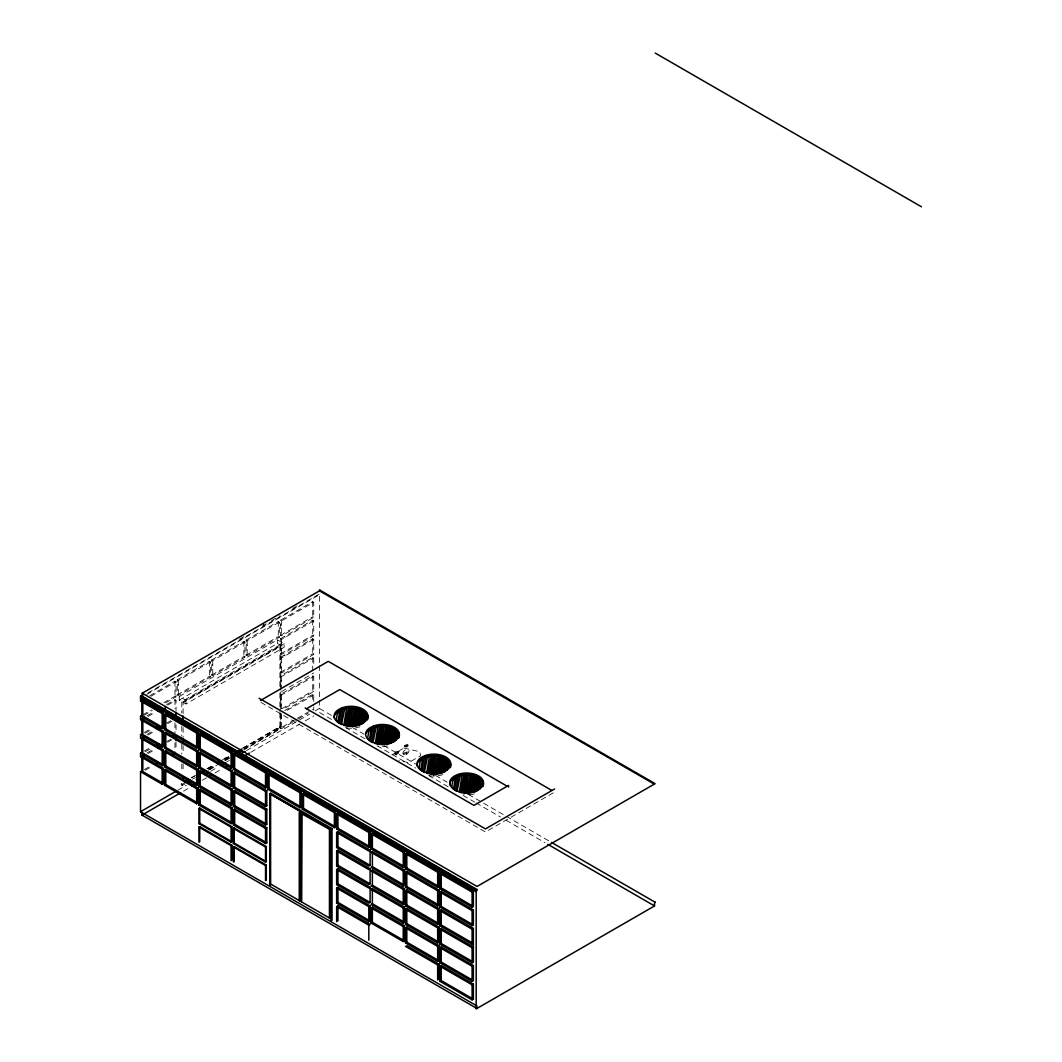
<?xml version="1.0" encoding="UTF-8"?>
<svg xmlns="http://www.w3.org/2000/svg" width="1062" height="1062" viewBox="0 0 1062 1062"><rect width="100%" height="100%" fill="white"/><g stroke="black" fill="none" stroke-linecap="round" stroke-linejoin="round"><path stroke-width="0.75" stroke-dasharray="5 3.75" d="M405.312 749.865C398.157 755.507 408.989 757.817 409.282 748.962M182.571 784.924C181.164 787.181 180.739 781.26 181.788 784.473L182.624 784.951M280.793 715.005L280.633 728.625L244.937 749.281M406.627 754.1L405.817 752.427L403.241 753.343M403.321 754.657C410.556 752.812 405.379 749.4 403.839 753.701M406.547 752.799L407.065 751.843M243.742 749.599L280.793 728.28L279.412 726.846L280.514 728.744M239.574 639.085L245.322 635.78M262.54 625.837L266.124 623.766M271.553 620.633L280.01 615.748M292.687 608.42L298.329 605.167M147.963 692.955L319.463 593.937M146.715 694.402L319.463 594.627L319.463 663.909M149.822 695.703L174.978 681.167L176.04 681.777L176.04 696.845L164.862 703.309M177.261 679.853L209.413 661.294L210.462 661.905L210.462 676.972L178.31 695.53L177.261 694.92L177.261 679.853L178.31 680.463L210.462 661.905M211.683 659.98L243.848 641.421L244.897 642.019L244.897 657.086L212.745 675.658L211.683 675.047L211.683 659.98L212.745 660.591L244.897 642.019M246.118 640.094L278.271 621.535L279.333 622.146L279.333 637.213L247.167 655.772L246.118 655.174L246.118 640.094L247.167 640.705L313.755 602.273L313.755 617.341L281.603 635.899L280.554 635.288L280.554 620.221L312.706 601.663L313.755 602.273M150.87 696.3L176.04 681.777M142.826 714.806L151.216 709.96M163.8 702.699L174.978 696.234L176.04 696.845M177.261 694.92L209.413 676.361L210.462 676.972M211.683 675.047L243.848 656.489L244.897 657.086M246.118 655.174L278.271 636.603L279.333 637.213M280.554 635.288L312.706 616.73L313.755 617.341M143.888 715.416L152.278 710.571M179.266 696.513L277.434 639.828L284.165 643.718L284.165 647.302L185.983 703.987L179.266 700.11L179.266 696.513L185.983 700.402L284.165 643.718M147.021 715.854L154.017 711.819M166.601 704.557L174.978 699.712L176.04 700.323L176.04 710.863M280.554 638.766L312.706 620.195L313.755 620.805L313.755 635.872L281.603 654.444L280.554 653.834L280.554 638.766L281.603 639.377L313.755 620.805M148.083 716.465L155.065 712.429M167.65 705.155L176.04 700.323M179.266 700.11L277.434 643.426L284.165 647.302M279.97 644.886L181.788 701.57L181.788 713.053M182.624 702.048L280.793 645.364L280.793 690.141M144.233 732.528L151.216 728.492M280.554 653.834L312.706 635.275L313.755 635.872M145.282 733.138L152.278 729.103M147.021 734.386L154.017 730.351M166.601 723.089L170.796 720.673M280.554 657.298L312.706 638.74L313.755 639.351L313.755 654.418L281.603 672.976L280.554 672.365L280.554 657.298L281.603 657.909L313.755 639.351M148.083 734.997L155.065 730.961M167.65 723.7L171.845 721.284M144.233 751.073L151.216 747.037M280.554 672.365L312.706 653.807L313.755 654.418M145.282 751.684L152.278 747.648M147.021 752.931L154.017 748.896M166.601 741.634L170.796 739.205M280.554 689.411L280.554 675.844L312.706 657.285L313.755 657.896L313.755 666.936M148.083 753.542L155.065 749.506M167.65 742.245L171.845 739.816M280.554 675.844L281.603 676.454L313.755 657.896M144.233 769.618L151.216 765.583M145.282 770.229L152.278 766.193M281.603 691.521L313.755 672.963M280.554 709.456L280.554 694.389L312.706 675.817L313.755 676.428L313.755 691.495L282.996 709.257M280.554 694.389L281.603 694.986L313.755 676.428M281.948 708.646L312.706 690.884L313.755 691.495M284.735 710.505L312.706 694.362L313.755 694.973L313.755 705.513M287.191 710.305L313.755 694.973M191.2 777.769L195.461 775.313M206.851 768.742L213.966 764.627M222.502 759.702L229.618 755.586M242.415 748.206L279.412 726.846M191.744 777.822L194.598 776.189M207.395 768.795L214.511 764.68M224.467 758.932L230.162 755.653M242.972 748.259L279.97 726.899M181.788 784.473L184.629 782.827M208.723 768.994L215.931 764.759M224.374 759.954L230.162 756.542M244.313 748.444L279.97 727.789L280.74 728.24M280.554 712.921L280.554 727.988L295.926 719.12M297.32 718.31L312.706 709.429L313.755 710.04L313.755 707.026M192.527 779.176L195.421 777.557M208.179 770.136L216.767 765.237M225.25 760.286L229.578 757.843M182.332 785.429L185.186 783.783M209.373 769.817L216.489 765.715M225.025 760.777L229.286 758.321M280.554 727.988L281.603 728.598L296.975 719.717M298.382 718.921L308.166 713.266M177.766 790.261L186.354 785.256M210.688 771.251L217.883 767.069M226.432 762.171L229.339 760.445M246.53 750.515L298.276 720.686M299.537 719.917L309.56 714.129M315.228 710.903L319.596 708.341M183.527 791.124L190.682 786.982M202.152 780.371L206.44 777.888M215.042 772.924L222.197 768.795M250.844 752.254L299.537 724.138M305.272 720.832L313.861 715.868M391.838 754.976L402.578 748.776M553.236 792.849L485.44 831.997L260.522 702.141M395.489 754.843C406.242 746.121 387.258 756.861 398.223 753.077L397.984 751.299L396.803 751.007L395.157 752.334L394.931 754.285L397.122 755.281L396.776 752.772L399.272 751.498L397.653 751.073M468.223 794.084L469.338 793.964M433.123 775.22L434.464 775.3M463.125 793.964L464.519 794.031M397.878 751.418L395.396 752.44L396.06 754.67M395.714 754.578L397.984 753.582L397.533 751.325M403.932 748.006L419.809 751.763L420.618 755.719L408.525 762.702L398.993 760.445M280.554 620.221L281.603 620.832L281.603 635.899M280.554 624.761L281.603 625.372M284.098 636.709L285.16 637.319M280.554 643.293L281.603 643.904M284.098 655.254L285.16 655.865M280.554 661.838L281.603 662.449M246.118 644.634L247.167 645.245M280.554 680.37L281.603 680.981M319.529 708.54L332.472 715.947M352.518 727.576L363.974 734.134M384.019 745.697L415.627 764.003M435.566 775.459L447.182 782.216M468.501 794.469L550.461 841.808M319.596 712.562L332.512 720.023M345.429 727.483L365.527 739.086M377.01 745.71L415.76 768.091M428.676 775.539L448.775 787.141M463.125 795.438L474.608 802.062M476.041 802.885L500.441 816.983M506.189 820.289L544.939 842.67M280.554 698.915L281.603 699.526M211.683 664.507L212.745 665.117M280.554 717.461L281.603 718.071M177.261 684.393L178.31 685.003M319.463 665.569L319.463 698.557M319.463 700.203L319.463 708.46M312.706 601.663L312.706 616.73M312.706 620.195L312.706 635.275M312.706 638.74L312.706 653.807M312.706 657.285L312.706 670.839M312.706 675.817L312.706 690.884M312.706 694.362L312.706 701.889M281.603 639.377L281.603 654.444M281.603 657.909L281.603 672.976M281.603 676.454L281.603 688.508M281.603 694.986L281.603 710.066M281.603 713.531L281.603 728.598M280.793 691.8L280.793 708.381M279.89 686.49L279.89 646.731L183.102 702.606L183.102 714.208M279.89 693.114L279.89 711.341M279.89 713L279.89 727.908M278.271 621.535L278.271 636.603M277.434 639.828L277.434 643.426M263.389 623.235L263.389 626.314M247.167 640.705L247.167 655.772M243.848 641.421L243.848 656.489M212.745 660.591L212.745 675.658M209.413 661.294L209.413 676.361M185.983 700.402L185.983 703.987M183.102 727.457L183.102 737.4M183.102 745.683L183.102 753.967M183.102 763.91L183.102 772.193M181.788 726.169L181.788 736.006M181.788 744.21L181.788 754.06M181.788 763.897L181.788 772.101M178.31 680.463L178.31 695.53M176.04 724.881L176.04 730.908M176.04 741.913L176.04 749.453M174.978 681.167L174.978 696.234M174.978 699.712L174.978 708.752M174.978 722.771L174.978 733.324M174.978 742.816L174.978 751.856M470.147 793.845A16.886 9.744 0 0 1 467.214 794.057M360.031 726.766A16.886 9.744 0 0 1 344.486 727.483M387.471 745.975A16.886 9.744 0 0 1 378.736 746.161M442.867 774.583A16.886 9.744 0 0 1 427.322 775.313M474.289 793.885A16.886 9.744 0 0 1 468.687 794.88"/><path stroke-width="1.5" d="M339.043 723.182L341.061 710.836L342.8 710L340.477 724.178M421.88 771.012L423.897 758.653L425.636 757.83L423.313 772.008M343.783 725.532L346.491 709.018L344.553 709.535L341.499 724.603M371.116 729.647L369.337 740.533L367.638 738.395L368.766 731.559L371.116 729.647L371.116 730.55M375.231 743.692L377.939 727.178L376.001 727.696L372.948 742.763M426.619 773.362L429.327 756.848L427.389 757.365L424.335 772.432M459.328 792.252L462.023 775.725L460.085 776.242L457.045 791.309M344.951 725.784L348.256 708.845L349.796 708.699L346.292 726.076M376.399 743.944L379.705 727.005L381.245 726.859L377.74 744.236M427.787 773.614L431.092 756.675L432.646 756.529L429.128 773.906M347.579 726.355L351.336 708.686L352.849 708.766L348.973 726.435M379.028 744.515L382.785 726.833L384.298 726.912L380.422 744.581M430.429 774.185L434.172 756.502L435.685 756.582L431.809 774.251M463.125 793.062L466.882 775.393L468.382 775.472L464.519 793.141M350.287 726.501L354.535 708.858L355.823 709.137L351.628 726.581M433.123 774.331L437.371 756.675L438.659 756.954L434.464 774.397M465.833 793.208L470.068 775.565L471.369 775.844L467.174 793.287M352.677 726.474L357.164 709.416L358.332 709.668L353.792 726.368M384.125 744.635L388.612 727.576L389.781 727.828L385.24 744.515M435.513 774.304L440 757.246L441.168 757.498L436.641 774.185M468.223 793.181L472.696 776.123L473.878 776.375L469.338 793.075M354.867 726.262L359.221 710.027L360.456 710.544L356.102 726.063M386.316 744.409L390.67 728.187L391.905 728.705L387.55 744.21M437.703 774.092L442.057 757.856L443.305 758.374L438.951 773.879M470.413 792.969L474.754 776.747L476.002 777.251L471.647 792.77M472.643 792.504L477.183 777.742L478.418 778.592L473.718 792.225M359.314 725.213L363.708 712.469L364.571 713.266L360.456 724.669M390.763 743.36L395.157 730.629L396.02 731.413L391.905 742.829M442.164 773.03L446.544 760.299L447.407 761.096L443.292 772.499M361.545 724.151L365.275 714.155L365.925 714.965L362.447 723.713M444.381 771.981L448.111 761.985L448.761 762.795L445.283 771.543M176.332 791.044L140.516 811.726L141.883 812.51L141.989 815.098L476.931 1008.475L476.931 1006.272A1.5 0.863 -60 0 0 476.188 1005.528L140.516 811.726L140.556 771.742L162.181 784.221L163.455 783.477L163.455 768.41L162.181 769.153L140.556 756.662L140.556 753.197L162.181 765.675L163.455 764.945L163.455 749.878L162.181 750.608L140.556 738.13L140.556 734.652L162.181 747.144L163.455 746.4L163.455 731.333L162.181 732.063L140.556 719.585L140.556 716.12L162.181 728.598L163.455 727.855L163.455 712.788L162.181 713.531L140.556 701.053L140.556 696.26L476.188 890.036L476.188 1008.9L654.524 905.939L654.524 903.735A1.5 0.863 -60 0 1 655.161 902.235L655.267 902.142M458.253 879.296L476.931 890.089A3.093 1.779 -60 0 1 476.188 891.695L140.556 697.92A3.451 2.814 0 0 0 142.069 696.752A2.376 1.938 0 0 0 142.242 696.26L142.242 693.181L320.312 590.379M140.556 696.26L143.423 694.601M140.556 701.053L141.83 700.309L163.455 712.788M140.556 716.12L141.83 715.376L163.455 727.855M155.065 708.951L157.866 707.345M140.556 719.585L141.83 718.855L163.455 731.333M156.818 710.199L159.605 708.593M157.866 710.81L160.667 709.19M164.517 714.527L165.791 713.783L197.944 732.342L197.944 747.409L196.669 748.152L164.517 729.594L164.517 714.527L196.669 733.085L197.944 732.342M140.556 734.652L141.83 733.922L163.455 746.4M155.065 727.497L157.866 725.877M171.845 717.806L176.04 715.39L176.04 712.376M140.556 738.13L141.83 737.386L163.455 749.878M156.818 728.744L159.605 727.125M162.406 725.519L165.194 723.899M157.866 729.355L164.862 725.319M164.517 729.594L165.791 728.851L197.944 747.409M164.517 733.059L165.791 732.329L197.944 750.887L197.944 765.954L196.669 766.698L164.517 748.126L164.517 733.059L196.669 751.617L197.944 750.887M140.556 753.197L141.83 752.454L163.455 764.945M155.065 746.028L159.26 743.612M171.845 736.351L174.646 734.731M140.556 756.662L141.83 755.932L163.455 768.41M156.818 747.276L165.194 742.444M157.866 747.887L160.667 746.281M164.517 748.126L165.791 747.396L197.944 765.954M164.517 751.604L165.791 750.861L197.944 769.432L197.944 784.499L196.669 785.23L164.517 766.671L164.517 751.604L196.669 770.162L197.944 769.432M198.939 734.4L200.227 733.656L232.379 752.228L232.379 767.295L231.091 768.025L198.939 749.467L198.939 734.4L231.091 752.958L232.379 752.228M260.469 700.508L328.277 661.36L551.762 790.393M140.556 771.742L141.83 770.999L163.455 783.477M155.065 764.574L157.866 762.954M171.845 754.883L174.646 753.277M164.517 766.671L165.791 765.928L197.944 784.499M198.939 749.467L200.227 748.723L232.379 767.295M164.517 770.136L165.791 769.406L197.944 787.964L197.944 803.031L196.669 803.775L164.517 785.203L164.517 770.136L196.669 788.708L197.944 787.964M198.939 752.931L200.227 752.201L232.379 770.76L232.379 785.827L231.091 786.57L198.939 768.012L198.939 752.931L231.091 771.503L232.379 770.76M164.517 785.203L165.791 784.473L197.944 803.031M198.939 768.012L200.227 767.268L232.379 785.827M306.48 708.766L339.747 689.557L507.132 786.199M198.939 771.477L200.227 770.746L232.379 789.305L232.379 804.372L231.091 805.115L198.939 786.544L198.939 771.477L231.091 790.035L232.379 789.305M184.629 781.937L188.903 779.468M201.714 772.074L204.554 770.428M217.365 763.047L221.626 760.578M231.582 754.83L241.552 749.082M233.375 754.272L234.649 753.542L266.801 772.101L266.801 787.168L265.527 787.911L233.375 769.339L233.375 754.272L265.527 772.844L266.801 772.101M185.943 782.15L190.217 779.681M201.714 772.977L205.882 770.64M218.692 763.246L221.626 761.481M231.503 755.852L241.552 749.971M186.832 782.455L189.673 780.822M196.789 776.707L199.643 775.061M218.135 764.388L222.409 761.919M232.366 756.171L242.322 750.422M189.222 783.65L192.089 781.951M196.377 779.521L199.258 777.809M204.966 774.556L207.847 772.857M220.71 765.476L225.038 762.928M237.928 755.48L245.096 751.352M141.989 815.098L180.659 792.77M192.116 786.159L199.284 782.03M209.307 776.242L212.174 774.583M225.064 767.136L227.932 765.49M240.822 758.042L249.411 753.091M198.939 786.544L200.227 785.814L232.379 804.372M233.375 769.339L234.649 768.609L266.801 787.168M198.939 790.022L200.227 789.278L232.379 807.837L232.379 822.917L231.091 823.647L198.939 805.089L198.939 790.022L231.091 808.58L232.379 807.837M233.375 772.817L234.649 772.074L266.801 790.646L266.801 805.713L265.527 806.443L233.375 787.885L233.375 772.817L265.527 791.376L266.801 790.646M198.939 805.089L200.227 804.346L232.379 822.917M233.375 787.885L234.649 787.141L266.801 805.713M198.939 808.554L199.722 808.102L231.874 826.674L231.874 841.741L231.091 842.193L198.939 823.621L198.939 808.554L231.091 827.125L231.874 826.674M233.375 791.349L234.649 790.619L266.801 809.178L266.801 824.245L265.527 824.988L233.375 806.43L233.375 791.349L265.527 809.921L266.801 809.178M267.797 774.158L269.084 773.415L301.236 791.973L301.236 807.04L299.949 807.784L267.797 789.225L267.797 774.158L299.949 792.717L301.236 791.973M198.939 823.621L199.722 823.183L231.874 841.741M233.375 806.43L234.649 805.686L266.801 824.245M198.939 842.166L198.939 827.099L199.722 826.648L231.874 845.206L231.874 860.286M267.797 789.225L269.084 788.482L301.236 807.04M233.375 809.894L234.649 809.164L266.801 827.723L266.801 842.79L265.527 843.52L233.375 824.962L233.375 809.894L265.527 828.453L266.801 827.723M269.828 885.296L269.828 793.659L270.611 793.221L332.021 828.679L332.021 920.303M289.289 786.557L290.563 785.827M233.375 824.962L234.649 824.231L266.801 842.79M233.375 828.44L234.144 827.988L266.296 846.547L266.296 861.614L265.527 862.065L233.375 843.507L233.375 828.44L265.527 846.998L266.296 846.547M302.232 794.031L303.506 793.287L335.658 811.859L335.658 826.926L334.384 827.656L302.232 809.098L302.232 794.031L334.384 812.589L335.658 811.859M233.375 843.507L234.144 843.055L266.296 861.614M198.939 827.099L231.091 845.657L231.874 845.206M233.375 862.039L233.375 846.972L234.144 846.52L266.296 865.092L266.296 880.159M302.232 809.098L303.506 808.355L335.658 826.926M301.289 902.076L301.688 813.293M336.654 813.904L337.942 813.173L370.094 831.732L370.094 846.799L368.806 847.542L336.654 828.971L336.654 813.904L368.806 832.475L370.094 831.732M233.375 846.972L265.527 865.543L266.296 865.092M301.289 813.519L329.844 829.555L329.844 918.099M269.828 793.659L331.251 829.117L332.021 828.679M336.654 828.971L337.942 828.241L370.094 846.799M336.654 832.449L337.942 831.705L370.094 850.277L370.094 865.344L368.806 866.074L336.654 847.516L336.654 832.449L368.806 851.007L370.094 850.277M336.654 847.516L337.942 846.772L370.094 865.344M336.654 850.994L337.942 850.25L370.094 868.809L370.094 883.876L368.806 884.619L336.654 866.061L336.654 850.994L368.806 869.552L370.094 868.809M371.089 833.789L372.364 833.046L404.516 851.605L404.516 866.685L403.241 867.415L371.089 848.857L371.089 833.789L403.241 852.348L404.516 851.605M336.654 866.061L337.942 865.318L370.094 883.876M371.089 848.857L372.364 848.113L404.516 866.685M336.654 869.526L337.942 868.796L370.094 887.354L370.094 902.421L368.806 903.165L336.654 884.593L336.654 869.526L368.806 888.084L370.094 887.354M404.516 870.15L372.364 851.591L371.089 852.321L403.241 870.893L404.516 870.15L404.516 885.217L403.241 885.96L371.089 867.388L372.364 866.658L404.516 885.217M336.654 884.593L337.942 883.863L370.094 902.421M336.654 888.071L337.942 887.328L370.094 905.899L370.094 920.966L368.806 921.697L336.654 903.138L336.654 888.071L368.806 906.629L370.094 905.899M404.516 888.695L372.364 870.123L371.089 870.867L403.241 889.425L404.516 888.695L404.516 903.762L403.241 904.492L371.089 885.934L372.364 885.19L404.516 903.762M405.511 853.662L406.799 852.919L438.951 871.49L438.951 886.558L437.663 887.288L405.511 868.729L405.511 853.662L437.663 872.221L438.951 871.49M336.654 903.138L337.942 902.395L370.094 920.966M336.654 906.603L337.942 905.873L370.094 924.431L368.806 925.175L336.654 906.603L336.654 921.67M405.511 868.729L406.799 867.999L438.951 886.558M404.516 907.227L372.364 888.668L371.089 889.398L403.241 907.97L404.516 907.227L404.516 922.294L403.241 923.037L371.089 904.479L372.364 903.735L404.516 922.294M405.511 872.207L406.799 871.464L438.951 890.022L438.951 905.103L437.663 905.833L405.511 887.274L405.511 872.207L437.663 890.766L438.951 890.022M554.63 788.96L485.44 828.918L259.088 698.238M405.511 887.274L406.799 886.531L438.951 905.103M371.089 907.944L372.364 907.213L404.516 925.772L404.516 940.839L403.241 941.582L371.089 923.011L371.089 907.944L403.241 926.502L404.516 925.772M405.511 890.739L406.799 890.009L438.951 908.568L438.951 923.635L437.663 924.378L405.511 905.806L405.511 890.739L437.663 909.311L438.951 908.568M439.947 873.535L441.221 872.805L473.373 891.363L473.373 906.43L472.099 907.174L439.947 888.602L439.947 873.535L472.099 892.107L473.373 891.363M371.089 923.011L372.364 922.281L404.516 940.839M405.511 905.806L406.799 905.076L438.951 923.635M439.947 888.602L441.221 887.872L473.373 906.43M405.511 909.284L406.799 908.541L438.951 927.113L438.951 942.18L437.663 942.91L405.511 924.352L405.511 909.284L437.663 927.843L438.951 927.113M439.947 892.08L441.221 891.337L473.373 909.908L473.373 924.975L472.099 925.706L439.947 907.147L439.947 892.08L472.099 910.638L473.373 909.908M405.511 924.352L406.799 923.608L438.951 942.18M439.947 907.147L441.221 906.417L473.373 924.975M405.511 927.816L406.799 927.086L438.951 945.645L438.951 960.712L437.663 961.455L405.511 942.897L405.511 927.816L437.663 946.388L438.951 945.645M439.947 925.692L441.221 924.949L473.373 943.507L472.099 944.251L439.947 925.692L439.947 910.625L441.221 909.882L473.373 928.44L473.373 962.053L472.099 962.796L439.947 944.224L439.947 929.157L441.221 928.427L473.373 946.985L472.099 947.729L439.947 929.157M476.188 890.036L477.037 889.544L142.242 696.26M405.511 942.897L406.799 942.153L438.951 960.712M439.947 944.224L441.221 943.494L473.373 962.053M439.947 947.702L441.221 946.959L473.373 965.531L473.373 980.598L472.099 981.328L439.947 962.769L439.947 947.702L472.099 966.261L473.373 965.531M439.947 910.625L472.099 929.184L473.373 928.44M439.947 962.769L441.221 962.026L473.373 980.598M405.511 946.361L437.663 964.92L438.951 964.19L438.951 979.257M439.947 966.234L441.221 965.504L473.373 984.062L473.373 999.13L472.099 999.873L439.947 981.315L439.947 966.234L472.099 984.806L473.373 984.062M439.947 981.315L441.221 980.571L473.373 999.13M655.267 53.1L921.484 206.798M319.463 589.888L655.095 783.663L477.037 886.465L142.242 693.181M319.463 590.857L654.311 784.114M551.536 842.418L655.161 902.235M547.806 844.33L654.524 905.939M305.152 707.929L473.971 805.394L508.565 785.429L508.565 787.022M142.042 696.738L155.663 704.597M158.384 706.164L161.105 707.743M165.181 710.093L258.57 764.016M261.438 765.675L278.682 775.618M281.549 777.278L284.43 778.937M287.298 780.597L291.612 783.092M294.479 784.752L304.542 790.553M307.409 792.212L324.653 802.168M327.521 803.828L396.484 843.64M399.352 845.299L429.526 862.716M432.393 864.375L442.456 870.176M445.323 871.836L455.386 877.637M143.888 700.336L142.826 699.739L142.826 714.806M174.978 718.244L176.04 718.855M143.888 718.881L142.826 718.27L142.826 733.338M174.978 736.789L176.04 737.4L176.04 740.413M271.381 794.695L300.612 811.567L300.612 901.333L271.381 884.46M143.888 737.426L142.826 736.816L142.826 751.883M143.888 755.958L142.826 755.347L142.826 770.415M406.799 945.631L438.951 964.19M472.099 892.107L472.099 907.174M472.099 910.638L472.099 925.706M472.099 929.184L472.099 944.251M472.099 947.729L472.099 962.796M472.099 966.261L472.099 981.328M472.099 984.806L472.099 999.873M441.221 872.805L441.221 887.872M441.221 891.337L441.221 906.417M441.221 909.882L441.221 924.949M441.221 928.427L441.221 943.494M441.221 946.959L441.221 962.026M441.221 965.504L441.221 980.571M437.663 872.221L437.663 887.288M437.663 890.766L437.663 905.833M437.663 909.311L437.663 924.378M437.663 927.843L437.663 942.91M437.663 946.388L437.663 961.455M437.663 964.92L437.663 979.987M406.799 852.919L406.799 867.999M406.799 871.464L406.799 886.531M406.799 890.009L406.799 905.076M406.799 908.541L406.799 923.608M406.799 927.086L406.799 942.153M403.241 852.348L403.241 867.415M403.241 870.893L403.241 885.96M403.241 889.425L403.241 904.492M403.241 907.97L403.241 923.037M403.241 926.502L403.241 941.582M372.364 833.046L372.364 848.113M372.364 851.591L372.364 866.658M372.364 870.123L372.364 885.19M372.364 888.668L372.364 903.735M372.364 907.213L372.364 922.281M368.806 832.475L368.806 847.542M368.806 906.629L368.806 921.697M368.806 925.175L368.806 940.242M337.942 813.173L337.942 828.241M337.942 831.705L337.942 846.772M337.942 850.25L337.942 865.318M337.942 868.796L337.942 883.863M337.942 887.328L337.942 902.395M337.942 905.873L337.942 920.94M334.384 812.589L334.384 827.656M331.251 829.117L331.251 920.754M329.446 829.78L329.446 918.325M303.506 793.287L303.506 808.355M299.949 792.717L299.949 807.784M299.258 812.457L299.258 900.881M270.611 793.221L270.611 884.845M269.084 773.415L269.084 788.482M265.527 772.844L265.527 787.911M265.527 791.376L265.527 806.443M265.527 809.921L265.527 824.988M265.527 828.453L265.527 843.52M265.527 846.998L265.527 862.065M265.527 865.543L265.527 880.61M234.649 753.542L234.649 768.609M234.649 772.074L234.649 787.141M234.649 790.619L234.649 805.686M234.649 809.164L234.649 824.231M234.144 827.988L234.144 843.055M234.144 846.52L234.144 861.601M231.091 752.958L231.091 768.025M231.091 771.503L231.091 786.57M231.091 790.035L231.091 805.115M231.091 808.58L231.091 823.647M231.091 827.125L231.091 842.193M231.091 845.657L231.091 860.724M200.227 733.656L200.227 748.723M200.227 752.201L200.227 767.268M200.227 770.746L200.227 785.814M200.227 789.278L200.227 804.346M199.722 808.102L199.722 823.183M199.722 826.648L199.722 841.715M196.669 733.085L196.669 748.152M196.669 751.617L196.669 766.698M196.669 770.162L196.669 785.23M196.669 788.708L196.669 803.775M183.102 715.868L183.102 724.151M183.102 739.059L183.102 742.365M183.102 777.158L183.102 780.477M165.791 713.783L165.791 728.851M165.791 732.329L165.791 747.396M165.791 750.861L165.791 765.928M165.791 769.406L165.791 784.473M165.287 706.482L165.287 709.562M162.181 713.531L162.181 728.598M162.181 732.063L162.181 747.144M162.181 750.608L162.181 765.675M162.181 769.153L162.181 784.221M141.83 700.309L141.83 715.376M141.83 718.855L141.83 733.922M141.83 737.386L141.83 752.454M141.83 755.932L141.83 770.999M417.021 765.782A16.886 9.744 0 0 1 421.534 758.799L424.919 757.166A16.886 9.744 0 0 1 443.677 757.485A16.886 9.744 0 0 1 450.354 767.614M449.73 784.672A16.886 9.744 0 0 1 454.231 777.676L457.629 776.057A16.886 9.744 0 0 1 476.387 776.362A16.886 9.744 0 0 1 483.064 786.491M366.045 733.59A16.886 9.744 0 0 1 370.134 729.129L373.532 727.497A16.886 9.744 0 0 1 392.29 727.815A16.886 9.744 0 0 1 398.967 737.931M334.185 717.965A16.886 9.744 0 0 1 338.685 710.969L342.083 709.35A16.886 9.744 0 0 1 360.841 709.655A16.886 9.744 0 0 1 367.518 719.784M350.447 708.766A16.886 9.744 0 0 1 353.38 708.845M396.803 731.479A16.886 9.744 0 0 1 398.648 733.789M474.502 776.601A16.886 9.744 0 0 1 478.099 778.074M404.649 746.241C408.618 748.113 409.149 742.245 404.649 746.241M372.51 728.983L370.492 741.342L371.926 742.338L374.249 728.16L372.51 728.983M456.594 777.543L454.589 789.889L456.01 790.885L458.333 776.707L456.594 777.543M337.318 713.398L336.189 720.248L337.889 722.372L339.667 711.487L337.318 713.398M366.602 717.275L363.868 722.558L366.337 716.372L366.602 717.275M398.038 735.435L395.316 740.718L397.785 734.532L398.038 735.435M420.154 761.228L419.039 768.065L420.725 770.202L422.503 759.317L420.154 761.228M449.438 765.105L446.717 770.388L449.173 764.202L449.438 765.105M452.863 780.105L451.735 786.955L453.421 789.079A16.886 9.744 0 0 0 475.577 791.031L478.962 789.411A16.886 9.744 0 0 0 479.612 776.561A16.886 9.744 0 0 0 457.629 774.517L454.231 776.136A16.886 9.744 0 0 0 453.593 788.986L455.213 778.207L452.863 780.105M482.135 783.982L479.413 789.265L481.869 783.079L482.135 783.982M463.802 775.552L460.496 792.491L461.837 792.783L465.342 775.406L463.802 775.552M385.984 727.005L381.736 744.661L383.077 744.727L387.272 727.284L385.984 727.005M361.638 711.022L357.111 725.797L358.173 725.519L362.872 711.885L361.638 711.022M393.086 729.182L388.559 743.944L389.621 743.665L394.321 730.045L393.086 729.182M444.487 758.852L439.947 773.627L441.009 773.335L445.708 759.715L444.487 758.852M479.254 779.176L474.86 791.92L476.002 791.376L480.117 779.973L479.254 779.176M396.723 732.315L392.993 742.298L394.188 741.634L397.374 733.125L396.723 732.315M480.82 780.862L477.09 790.858L478.285 790.181L481.458 781.672L480.82 780.862M342.083 707.81L338.685 709.429A16.886 9.744 0 0 0 338.048 722.279A16.886 9.744 0 0 0 360.031 724.324L363.43 722.704A16.886 9.744 0 0 0 364.067 709.854A16.886 9.744 0 0 0 342.083 707.81M373.532 725.97L370.134 727.589A16.886 9.744 0 0 0 369.496 740.44A16.886 9.744 0 0 0 391.48 742.484L394.878 740.851A16.886 9.744 0 0 0 395.515 728.014A16.886 9.744 0 0 0 373.532 725.97M424.919 755.64L421.534 757.259A16.886 9.744 0 0 0 420.884 770.109A16.886 9.744 0 0 0 442.867 772.154L446.266 770.534A16.886 9.744 0 0 0 446.903 757.684A16.886 9.744 0 0 0 424.919 755.64M330.866 829.037L301.635 812.164L301.635 901.93L330.866 918.803L330.866 829.037"/></g></svg>
